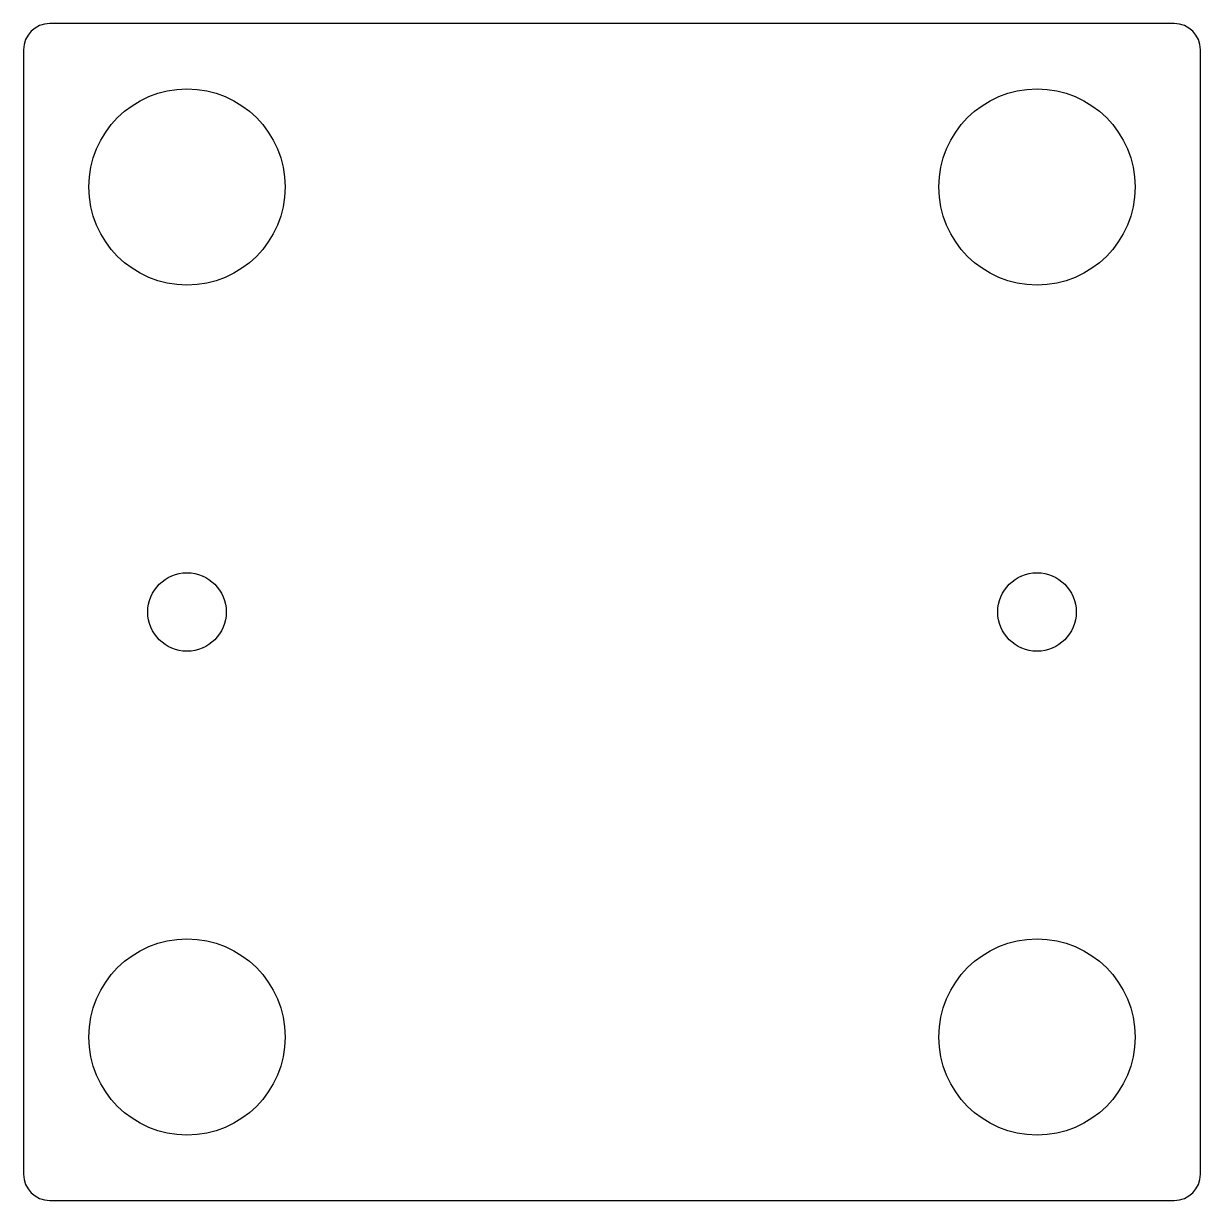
# Model space of a CAD drawing. Extents: x -45 to 45, y -45 to 45.
import ezdxf

# ---------------------------------------------------------------- set-up
doc = ezdxf.new("R2010")
doc.units = 0
doc.layers.get('0').update_dxf_attribs({"linetype": 'CONTINUOUS'})

msp = doc.modelspace()

# ---------------------------------------------------------------- linework, layer by layer
at = {"color": 7, "linetype": 'CONTINUOUS'}
for p, q in [((43, 45), (-43, 45)), ((-45, 43), (-45, -43)), ((45, -43), (45, 43)), ((-43, -45), (43, -45))]:
    msp.add_line(p, q, dxfattribs=at)
for centre, radius in [((-32.5, 32.5), 7.5), ((32.5, 32.5), 7.5), ((-32.5, 0), 3), ((32.5, 0), 3), ((-32.5, -32.5), 7.5), ((32.5, -32.5), 7.5)]:
    msp.add_circle(centre, radius, dxfattribs=at)
for centre, start, end in [((-43, 43), 90, 180), ((43, 43), 0, 90), ((-43, -43), 180, 270), ((43, -43), 270, 0)]:
    msp.add_arc(centre, 2, start, end, dxfattribs=at)

doc.saveas('drawing.dxf')
